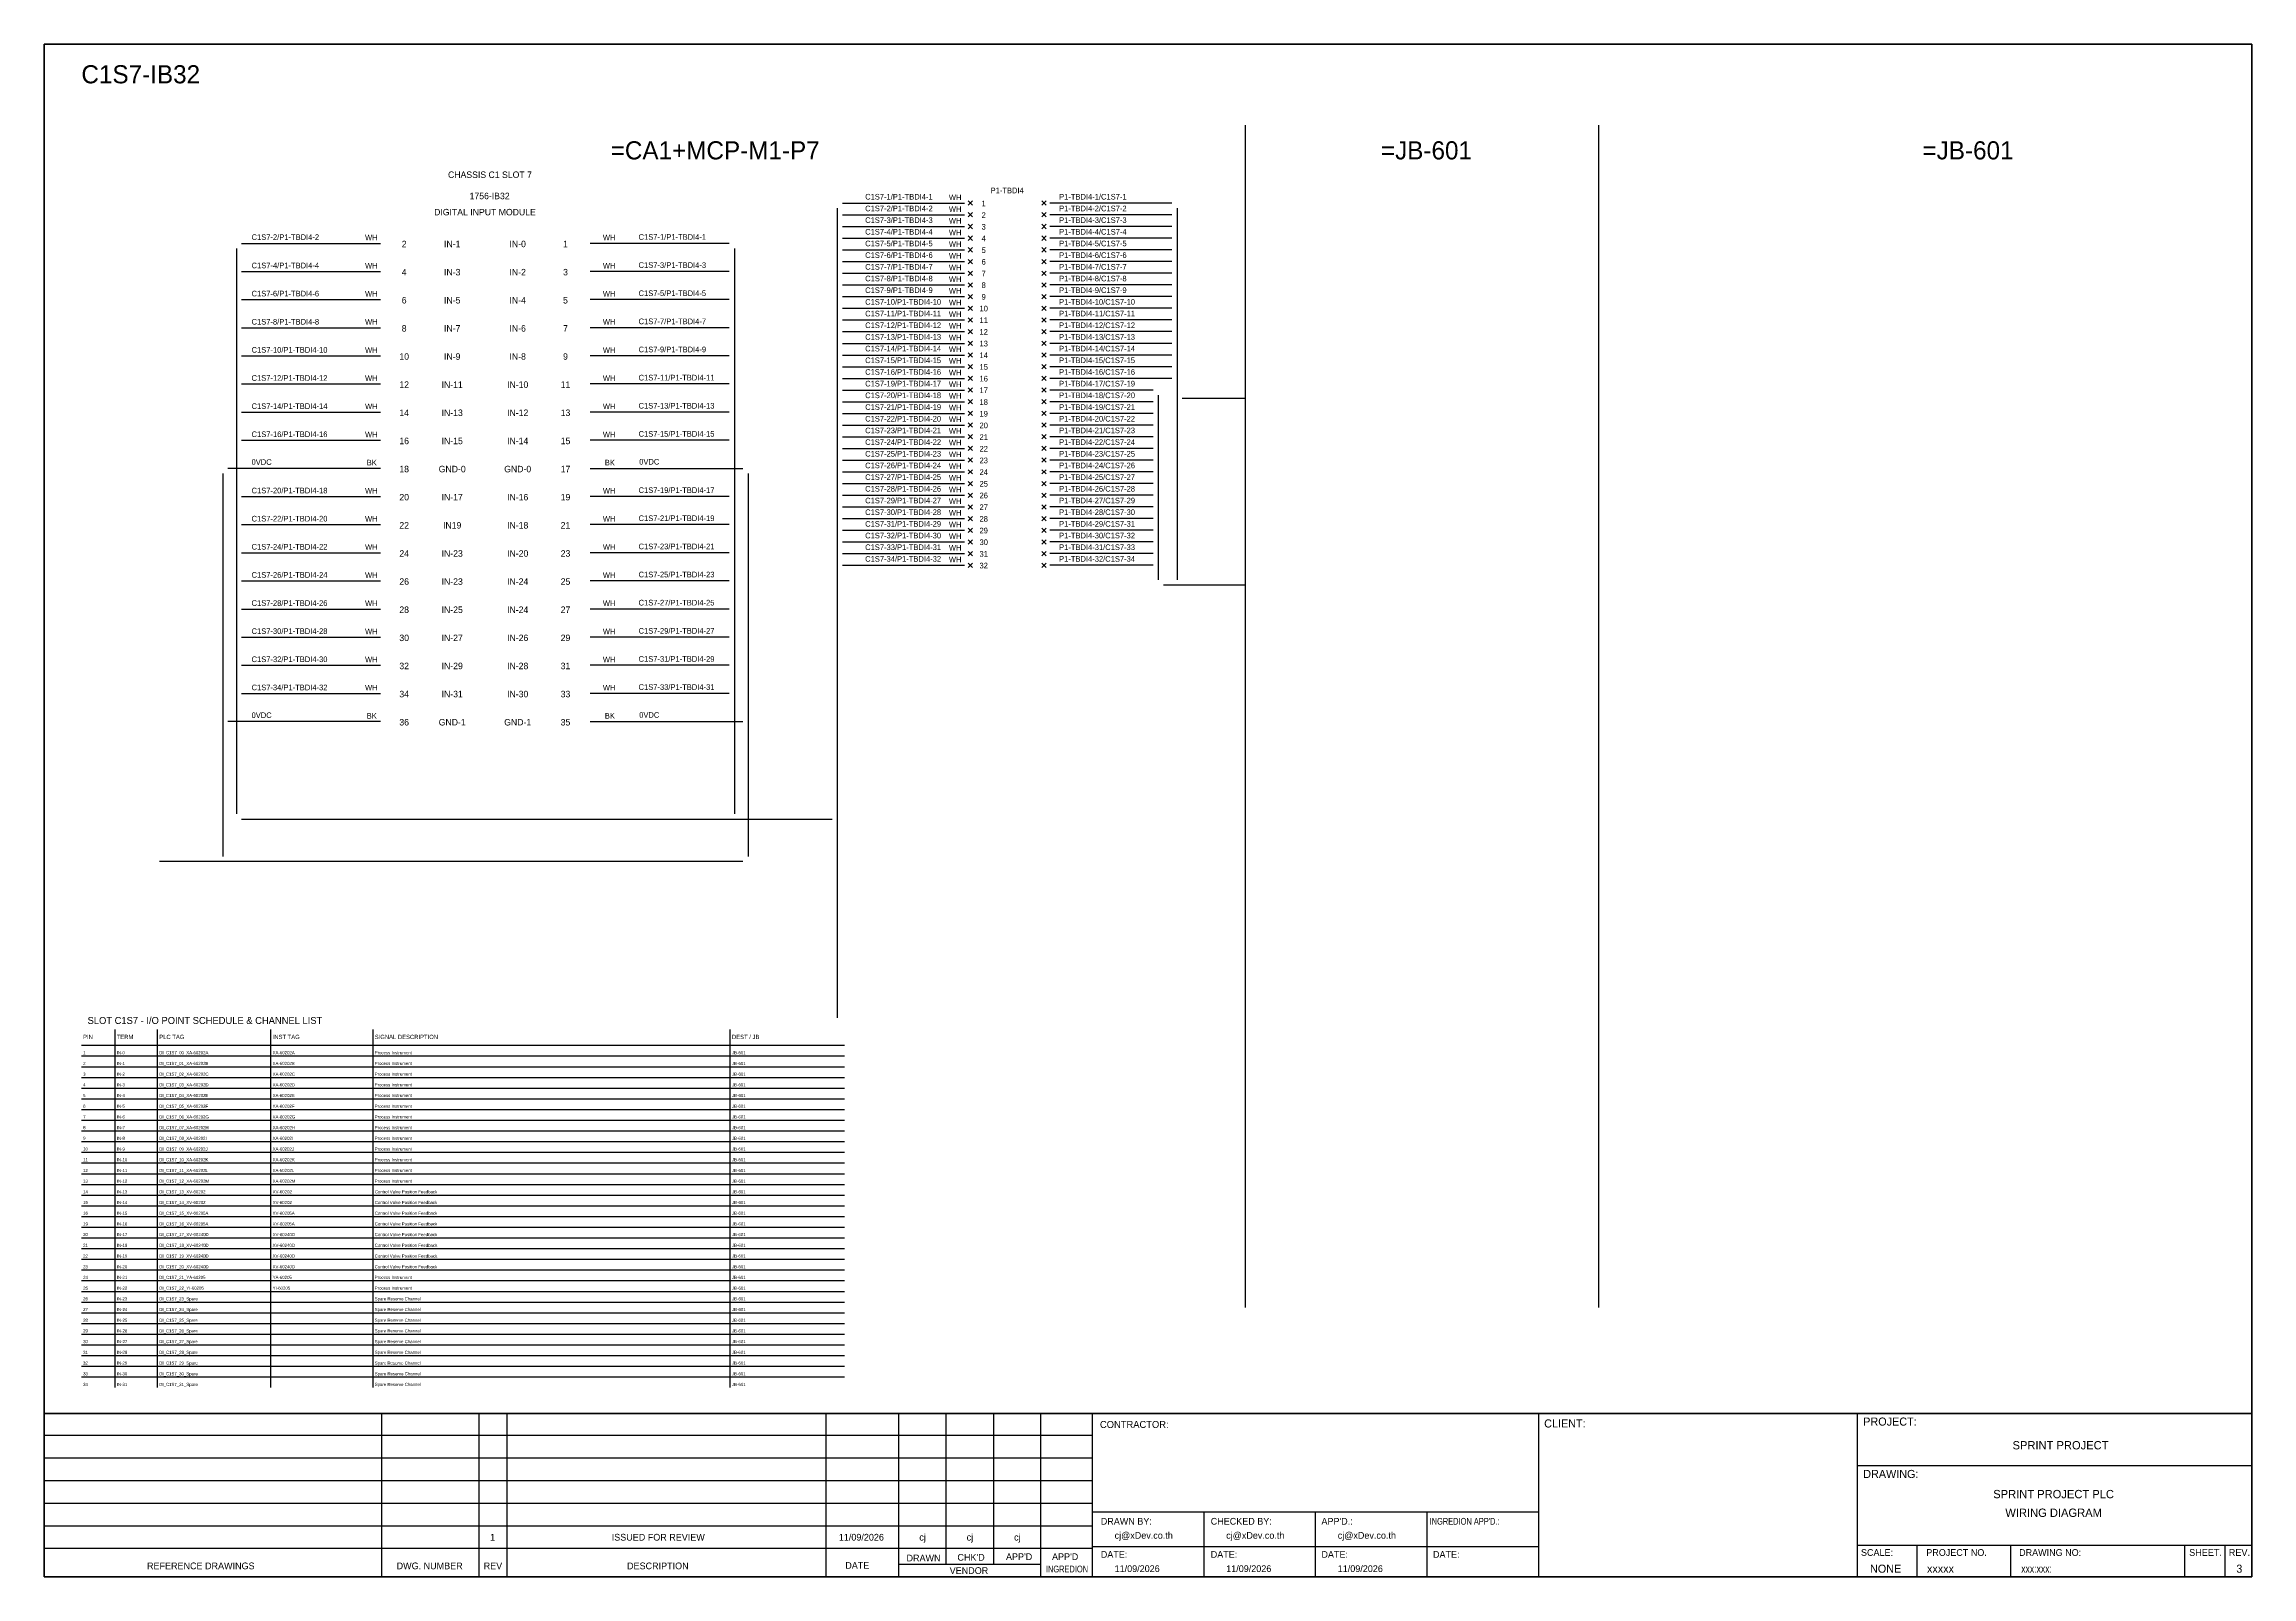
# Model space of a CAD drawing. Header units: metres. Extents: x 0 to 20667, y -39055 to 2704.
# Drawn here: x 0 to 3893, y -6008 to -3304 of the extents above; entities that cross this region are included whole.
import ezdxf
from ezdxf.enums import TextEntityAlignment as Align

# ---------------------------------------------------------------- set-up
doc = ezdxf.new("R2010")
doc.units = ezdxf.units.M

msp = doc.modelspace()

# ---------------------------------------------------------------- linework, layer by layer
at = {"color": 1, "ltscale": 25.4}
for p, q in [((1637.2, -3580.9), (1629.6, -3588.6)), ((1629.6, -3580.9), (1637.2, -3588.6)), ((1759.3, -3580.9), (1767, -3588.6)), ((1767, -3580.9), (1759.3, -3588.6)), ((1637.2, -3601.5), (1629.6, -3609.2)), ((1629.6, -3601.5), (1637.2, -3609.2)), ((1759.3, -3601.5), (1767, -3609.2)), ((1767, -3601.5), (1759.3, -3609.2)), ((1637.2, -3622.1), (1629.6, -3629.8)), ((1629.6, -3622.1), (1637.2, -3629.8)), ((1637.2, -3642.7), (1629.6, -3650.4)), ((1629.6, -3642.7), (1637.2, -3650.4)), ((1759.3, -3622.1), (1767, -3629.8)), ((1767, -3622.1), (1759.3, -3629.8)), ((1759.3, -3642.7), (1767, -3650.4)), ((1767, -3642.7), (1759.3, -3650.4)), ((1637.2, -3663.3), (1629.6, -3671)), ((1629.6, -3663.3), (1637.2, -3671)), ((1637.2, -3684), (1629.6, -3691.6)), ((1629.6, -3684), (1637.2, -3691.6)), ((1759.3, -3663.3), (1767, -3671)), ((1767, -3663.3), (1759.3, -3671)), ((1759.3, -3684), (1767, -3691.6)), ((1767, -3684), (1759.3, -3691.6)), ((1637.2, -3704.6), (1629.6, -3712.2)), ((1629.6, -3704.6), (1637.2, -3712.2)), ((1637.2, -3725.2), (1629.6, -3732.9)), ((1629.6, -3725.2), (1637.2, -3732.9)), ((1759.3, -3704.6), (1767, -3712.2)), ((1767, -3704.6), (1759.3, -3712.2)), ((1759.3, -3725.2), (1767, -3732.9)), ((1767, -3725.2), (1759.3, -3732.9)), ((1637.2, -3745.8), (1629.6, -3753.5)), ((1629.6, -3745.8), (1637.2, -3753.5)), ((1637.2, -3766.4), (1629.6, -3774.1)), ((1629.6, -3766.4), (1637.2, -3774.1)), ((1759.3, -3745.8), (1767, -3753.5)), ((1767, -3745.8), (1759.3, -3753.5)), ((1759.3, -3766.4), (1767, -3774.1)), ((1767, -3766.4), (1759.3, -3774.1)), ((1637.2, -3787), (1629.6, -3794.7)), ((1629.6, -3787), (1637.2, -3794.7)), ((1637.2, -3807.6), (1629.6, -3815.3)), ((1629.6, -3807.6), (1637.2, -3815.3)), ((1759.3, -3787), (1767, -3794.7)), ((1767, -3787), (1759.3, -3794.7)), ((1759.3, -3807.6), (1767, -3815.3)), ((1767, -3807.6), (1759.3, -3815.3)), ((1637.2, -3828.2), (1629.6, -3835.9)), ((1629.6, -3828.2), (1637.2, -3835.9)), ((1637.2, -3848.9), (1629.6, -3856.5)), ((1629.6, -3848.9), (1637.2, -3856.5)), ((1759.3, -3828.2), (1767, -3835.9)), ((1767, -3828.2), (1759.3, -3835.9)), ((1759.3, -3848.9), (1767, -3856.5)), ((1767, -3848.9), (1759.3, -3856.5)), ((1637.2, -3869.5), (1629.6, -3877.1)), ((1629.6, -3869.5), (1637.2, -3877.1)), ((1637.2, -3890.1), (1629.6, -3897.7)), ((1629.6, -3890.1), (1637.2, -3897.7)), ((1759.3, -3869.5), (1767, -3877.1)), ((1767, -3869.5), (1759.3, -3877.1)), ((1759.3, -3890.1), (1767, -3897.7)), ((1767, -3890.1), (1759.3, -3897.7)), ((1637.2, -3910.7), (1629.6, -3918.4)), ((1629.6, -3910.7), (1637.2, -3918.4)), ((1637.2, -3931.3), (1629.6, -3939)), ((1629.6, -3931.3), (1637.2, -3939)), ((1759.3, -3910.7), (1767, -3918.4)), ((1767, -3910.7), (1759.3, -3918.4)), ((1759.3, -3931.3), (1767, -3939)), ((1767, -3931.3), (1759.3, -3939)), ((1637.2, -3951.9), (1629.6, -3959.6)), ((1629.6, -3951.9), (1637.2, -3959.6)), ((1759.3, -3951.9), (1767, -3959.6)), ((1767, -3951.9), (1759.3, -3959.6)), ((1637.2, -3972.5), (1629.6, -3980.2)), ((1629.6, -3972.5), (1637.2, -3980.2)), ((1637.2, -3993.1), (1629.6, -4000.8)), ((1629.6, -3993.1), (1637.2, -4000.8)), ((1759.3, -3972.5), (1767, -3980.2)), ((1767, -3972.5), (1759.3, -3980.2)), ((1759.3, -3993.1), (1767, -4000.8)), ((1767, -3993.1), (1759.3, -4000.8)), ((1637.2, -4013.8), (1629.6, -4021.4)), ((1629.6, -4013.8), (1637.2, -4021.4)), ((1637.2, -4034.4), (1629.6, -4042)), ((1629.6, -4034.4), (1637.2, -4042)), ((1759.3, -4013.8), (1767, -4021.4)), ((1767, -4013.8), (1759.3, -4021.4)), ((1759.3, -4034.4), (1767, -4042)), ((1767, -4034.4), (1759.3, -4042)), ((1637.2, -4055), (1629.6, -4062.6)), ((1629.6, -4055), (1637.2, -4062.6)), ((1637.2, -4075.6), (1629.6, -4083.3)), ((1629.6, -4075.6), (1637.2, -4083.3)), ((1759.3, -4055), (1767, -4062.6)), ((1767, -4055), (1759.3, -4062.6)), ((1759.3, -4075.6), (1767, -4083.3)), ((1767, -4075.6), (1759.3, -4083.3)), ((1637.2, -4096.2), (1629.6, -4103.9)), ((1629.6, -4096.2), (1637.2, -4103.9)), ((1637.2, -4116.8), (1629.6, -4124.5)), ((1629.6, -4116.8), (1637.2, -4124.5)), ((1759.3, -4096.2), (1767, -4103.9)), ((1767, -4096.2), (1759.3, -4103.9)), ((1759.3, -4116.8), (1767, -4124.5)), ((1767, -4116.8), (1759.3, -4124.5)), ((1637.2, -4137.4), (1629.6, -4145.1)), ((1629.6, -4137.4), (1637.2, -4145.1)), ((1637.2, -4158), (1629.6, -4165.7)), ((1629.6, -4158), (1637.2, -4165.7)), ((1759.3, -4137.4), (1767, -4145.1)), ((1767, -4137.4), (1759.3, -4145.1)), ((1759.3, -4158), (1767, -4165.7)), ((1767, -4158), (1759.3, -4165.7)), ((1637.2, -4178.6), (1629.6, -4186.3)), ((1629.6, -4178.6), (1637.2, -4186.3)), ((1637.2, -4199.3), (1629.6, -4206.9)), ((1629.6, -4199.3), (1637.2, -4206.9)), ((1759.3, -4178.6), (1767, -4186.3)), ((1767, -4178.6), (1759.3, -4186.3)), ((1759.3, -4199.3), (1767, -4206.9)), ((1767, -4199.3), (1759.3, -4206.9)), ((1637.2, -4219.9), (1629.6, -4227.5)), ((1629.6, -4219.9), (1637.2, -4227.5)), ((1759.3, -4219.9), (1767, -4227.5)), ((1767, -4219.9), (1759.3, -4227.5))]:
    msp.add_line(p, q, dxfattribs=at)
at = {"color": 7}
for p, q in [((125, -5674.6), (125, -5042.5)), ((200, -5674.6), (200, -5042.5)), ((400, -5674.6), (400, -5042.5)), ((580, -5674.6), (580, -5042.5)), ((1210, -5674.6), (1210, -5042.5)), ((65.7, -5070.5), (1411.5, -5070.5))]:
    msp.add_line(p, q, dxfattribs=at)
at = {"color": 8}
for p, q in [((65.7, -5089.4), (1411.5, -5089.4)), ((65.7, -5108.3), (1411.5, -5108.3)), ((65.7, -5127.2), (1411.5, -5127.2)), ((65.7, -5146), (1411.5, -5146)), ((65.7, -5164.9), (1411.5, -5164.9)), ((65.7, -5183.8), (1411.5, -5183.8)), ((65.7, -5202.7), (1411.5, -5202.7)), ((65.7, -5221.6), (1411.5, -5221.6)), ((65.7, -5240.4), (1411.5, -5240.4)), ((65.7, -5259.3), (1411.5, -5259.3)), ((65.7, -5278.2), (1411.5, -5278.2)), ((65.7, -5297.1), (1411.5, -5297.1)), ((65.7, -5315.9), (1411.5, -5315.9)), ((65.7, -5334.8), (1411.5, -5334.8)), ((65.7, -5353.7), (1411.5, -5353.7)), ((65.7, -5372.6), (1411.5, -5372.6)), ((65.7, -5391.5), (1411.5, -5391.5)), ((65.7, -5410.3), (1411.5, -5410.3)), ((65.7, -5429.2), (1411.5, -5429.2)), ((65.7, -5448.1), (1411.5, -5448.1)), ((65.7, -5467), (1411.5, -5467)), ((65.7, -5485.8), (1411.5, -5485.8)), ((65.7, -5504.7), (1411.5, -5504.7)), ((65.7, -5523.6), (1411.5, -5523.6)), ((65.7, -5542.5), (1411.5, -5542.5)), ((65.7, -5561.4), (1411.5, -5561.4)), ((65.7, -5580.2), (1411.5, -5580.2)), ((65.7, -5599.1), (1411.5, -5599.1)), ((65.7, -5618), (1411.5, -5618)), ((65.7, -5636.9), (1411.5, -5636.9)), ((65.7, -5655.8), (1411.5, -5655.8))]:
    msp.add_line(p, q, dxfattribs=at)
at = {"color": 4}
for p, q in [((3302.3, -5952.3), (3302.3, -6008.4)), ((3467.6, -5952.3), (3467.6, -6008.4))]:
    msp.add_line(p, q, dxfattribs=at)
at = {"color": 4, "ltscale": 0.5}
for p, q in [((3774.7, -5952.3), (3774.7, -6008.4)), ((3774.7, -5952.3), (3774.7, -6008.4)), ((3845.9, -5952.3), (3845.9, -6008.4)), ((3845.9, -5952.3), (3845.9, -6008.4))]:
    msp.add_line(p, q, dxfattribs=at)
at = {"layer": 'GT_1', "color": 4}
for p, q in [((595.4, -6008.4), (595.4, -5720.3)), ((767.3, -6008.4), (767.3, -5720.3)), ((816.4, -6008.4), (816.4, -5720.3)), ((1379.1, -6008.4), (1379.1, -5720.3)), ((1507.4, -6008.4), (1507.4, -5720.3)), ((1591, -5986.6), (1591, -5720.3)), ((1674.5, -5986.6), (1674.5, -5720.2)), ((1757.8, -6008.4), (1757.8, -5720.3)), ((1848.8, -6008.4), (1848.8, -5720.3)), ((2635.8, -6008.4), (2635.8, -5720.3)), ((3198.1, -6008.4), (3198.1, -5720.3)), ((3198.1, -6008.4), (3198.1, -5720.3)), ((3198.1, -6008.4), (3198.1, -5720.3)), ((1848.8, -5759.1), (0, -5759.1)), ((1848.8, -5798.9), (0, -5798.9)), ((1848.8, -5838.8), (0, -5838.8)), ((1848.8, -5878.8), (0, -5878.8)), ((2635.8, -5894.1), (1848.8, -5894.1)), ((2045.6, -6008.4), (2045.6, -5894.1)), ((2242.3, -6008.4), (2242.3, -5894.1)), ((2439.1, -6008.4), (2439.1, -5894.1)), ((1848.8, -5918.7), (0, -5918.7)), ((2635.8, -5955.6), (1848.8, -5955.6)), ((3198.1, -5952.3), (3893.3, -5952.3)), ((1848.7, -5958.6), (0, -5958.6)), ((1757.8, -5986.6), (1507.4, -5986.6))]:
    msp.add_line(p, q, dxfattribs=at)
at = {"layer": 'HELPPOINT', "color": 4, "lineweight": 35}
for p, q in [((0, -6008.4), (0, -3304.2)), ((0, -3304.2), (3893.3, -3304.2)), ((0, -6008.4), (0, -3304.2)), ((0, -3304.2), (3893.3, -3304.2)), ((3893.3, -3304.2), (3893.3, -6008.4)), ((3893.3, -3304.2), (3893.3, -6008.4)), ((3893.3, -6008.4), (0, -6008.4)), ((3893.3, -6008.4), (0, -6008.4))]:
    msp.add_line(p, q, dxfattribs=at)
at = {"layer": 'HELPPOINT', "color": 4}
for p, q in [((3198.1, -5811.8), (3893.3, -5811.8)), ((3198.1, -5811.8), (3893.3, -5811.8)), ((3198.1, -5952.3), (3893.3, -5952.3))]:
    msp.add_line(p, q, dxfattribs=at)
at = {"layer": 'IE-WIRE', "color": 4, "ltscale": 25.4}
for p, q in [((1398.6, -3593.9), (1398.6, -5022.3)), ((1407.7, -3584.7), (1623.1, -3584.7)), ((1407.7, -3605.3), (1623.1, -3605.3)), ((1988.8, -3584.7), (1773.4, -3584.7)), ((1988.8, -3605.3), (1773.4, -3605.3)), ((1997.9, -3593.9), (1997.9, -4249.4)), ((348.1, -3655.7), (593.4, -3655.7)), ((1208.1, -3655.7), (962.9, -3655.7)), ((1407.7, -3626), (1623.1, -3626)), ((1407.7, -3646.6), (1623.1, -3646.6)), ((1988.8, -3626), (1773.4, -3626)), ((1988.8, -3646.6), (1773.4, -3646.6)), ((339, -3664.9), (339, -4662.3)), ((1217.3, -3664.9), (1217.3, -4662.3)), ((1407.7, -3667.2), (1623.1, -3667.2)), ((1407.7, -3687.8), (1623.1, -3687.8)), ((1988.8, -3667.2), (1773.4, -3667.2)), ((1988.8, -3687.8), (1773.4, -3687.8)), ((348.1, -3705.3), (593.4, -3705.3)), ((1208.1, -3705.3), (962.9, -3705.3)), ((1407.7, -3708.4), (1623.1, -3708.4)), ((1407.7, -3729), (1623.1, -3729)), ((1988.8, -3708.4), (1773.4, -3708.4)), ((1988.8, -3729), (1773.4, -3729)), ((348.1, -3754.9), (593.4, -3754.9)), ((1208.1, -3754.9), (962.9, -3754.9)), ((1407.7, -3749.6), (1623.1, -3749.6)), ((1407.7, -3770.2), (1623.1, -3770.2)), ((1988.8, -3749.6), (1773.4, -3749.6)), ((1988.8, -3770.2), (1773.4, -3770.2)), ((348.1, -3804.6), (593.4, -3804.6)), ((1208.1, -3804.6), (962.9, -3804.6)), ((1407.7, -3790.9), (1623.1, -3790.9)), ((1407.7, -3811.5), (1623.1, -3811.5)), ((1988.8, -3790.9), (1773.4, -3790.9)), ((1988.8, -3811.5), (1773.4, -3811.5)), ((348.1, -3854.2), (593.4, -3854.2)), ((1208.1, -3854.2), (962.9, -3854.2)), ((1407.7, -3832.1), (1623.1, -3832.1)), ((1407.7, -3852.7), (1623.1, -3852.7)), ((1988.8, -3832.1), (1773.4, -3832.1)), ((1988.8, -3852.7), (1773.4, -3852.7)), ((1407.7, -3873.3), (1623.1, -3873.3)), ((1988.8, -3873.3), (1773.4, -3873.3)), ((348.1, -3903.8), (593.4, -3903.8)), ((1208.1, -3903.8), (962.9, -3903.8)), ((1407.7, -3893.9), (1623.1, -3893.9)), ((1407.7, -3914.5), (1623.1, -3914.5)), ((1988.8, -3893.9), (1773.4, -3893.9)), ((1955.7, -3914.5), (1773.4, -3914.5)), ((1964.8, -3923.7), (1964.8, -4249.4)), ((348.1, -3953.5), (593.4, -3953.5)), ((1208.1, -3953.5), (962.9, -3953.5)), ((1407.7, -3935.1), (1623.1, -3935.1)), ((1407.7, -3955.7), (1623.1, -3955.7)), ((1955.7, -3935.1), (1773.4, -3935.1)), ((1955.7, -3955.7), (1773.4, -3955.7)), ((348.1, -4003.1), (593.4, -4003.1)), ((1208.1, -4003.1), (962.9, -4003.1)), ((1407.7, -3976.4), (1623.1, -3976.4)), ((1407.7, -3997), (1623.1, -3997)), ((1955.7, -3976.4), (1773.4, -3976.4)), ((1955.7, -3997), (1773.4, -3997)), ((1407.7, -4017.6), (1623.1, -4017.6)), ((1407.7, -4038.2), (1623.1, -4038.2)), ((1955.7, -4017.6), (1773.4, -4017.6)), ((1955.7, -4038.2), (1773.4, -4038.2)), ((1407.7, -4058.8), (1623.1, -4058.8)), ((1407.7, -4079.4), (1623.1, -4079.4)), ((1955.7, -4058.8), (1773.4, -4058.8)), ((1955.7, -4079.4), (1773.4, -4079.4)), ((348.1, -4102.4), (593.4, -4102.4)), ((1208.1, -4102.4), (962.9, -4102.4)), ((1407.7, -4100), (1623.1, -4100)), ((1407.7, -4120.6), (1623.1, -4120.6)), ((1955.7, -4100), (1773.4, -4100)), ((1955.7, -4120.6), (1773.4, -4120.6)), ((348.1, -4152), (593.4, -4152)), ((1208.1, -4152), (962.9, -4152)), ((1407.7, -4141.3), (1623.1, -4141.3)), ((1407.7, -4161.9), (1623.1, -4161.9)), ((1955.7, -4141.3), (1773.4, -4141.3)), ((1955.7, -4161.9), (1773.4, -4161.9)), ((348.1, -4201.6), (593.4, -4201.6)), ((1208.1, -4201.6), (962.9, -4201.6)), ((1407.7, -4182.5), (1623.1, -4182.5)), ((1407.7, -4203.1), (1623.1, -4203.1)), ((1955.7, -4182.5), (1773.4, -4182.5)), ((1955.7, -4203.1), (1773.4, -4203.1)), ((1407.7, -4223.7), (1623.1, -4223.7)), ((1955.7, -4223.7), (1773.4, -4223.7)), ((348.1, -4251.3), (593.4, -4251.3)), ((1208.1, -4251.3), (962.9, -4251.3)), ((348.1, -4300.9), (593.4, -4300.9)), ((1208.1, -4300.9), (962.9, -4300.9)), ((348.1, -4350.5), (593.4, -4350.5)), ((1208.1, -4350.5), (962.9, -4350.5)), ((348.1, -4400.2), (593.4, -4400.2)), ((1208.1, -4400.2), (962.9, -4400.2)), ((348.1, -4449.8), (593.4, -4449.8)), ((1208.1, -4449.8), (962.9, -4449.8))]:
    msp.add_line(p, q, dxfattribs=at)
at = {"layer": 'IE-WIRE', "color": 4}
for p, q in [((2006.9, -3928.6), (2118.2, -3928.6)), ((1973.8, -4258.4), (2118.2, -4258.4)), ((348.1, -4671.4), (1389.4, -4671.4))]:
    msp.add_line(p, q, dxfattribs=at)
at = {"layer": 'IE-WIRE', "color": 7, "ltscale": 25.4}
for p, q in [((314.9, -4061.9), (314.9, -4737.5)), ((593.4, -4052.7), (324, -4052.7)), ((962.9, -4052.7), (1232.3, -4052.7)), ((1241.4, -4061.9), (1241.4, -4737.5)), ((593.4, -4499.4), (324, -4499.4)), ((962.9, -4499.4), (1232.3, -4499.4)), ((1232.4, -4746.5), (203.4, -4746.5))]:
    msp.add_line(p, q, dxfattribs=at)
at = {"layer": 'MEMBER', "color": 4, "lineweight": 35}
msp.add_line((0, -5720.3), (3893.3, -5720.3), dxfattribs=at)
msp.add_line((0, -5720.3), (3893.3, -5720.3), dxfattribs=at)
at = {"layer": 'MEMBER', "color": 4}
for p, q in [((3198.1, -5811.8), (3893.3, -5811.8)), ((3198.1, -5811.8), (3893.3, -5811.8)), ((3198.1, -5952.3), (3893.3, -5952.3)), ((3198.1, -5952.3), (3893.3, -5952.3))]:
    msp.add_line(p, q, dxfattribs=at)
at = {"layer": 'x01001-FrameArea'}
for p, q in [((2118.2, -3446.9), (2118.2, -5533.4)), ((2741.3, -3446.9), (2741.3, -5533.4))]:
    msp.add_line(p, q, dxfattribs=at)

# ---------------------------------------------------------------- texts
at = {"color": 2}
msp.add_text('C1S7-IB32', height=32, dxfattribs=at).set_placement((65.7, -3373.4))
for s, height, p in [('=CA1+MCP-M1-P7', 32, (1183.4, -3491.6)), ('=JB-601', 32, (2437.7, -3491.6)), ('=JB-601', 32, (3392.8, -3491.6)), ('CHASSIS C1 SLOT 7', 11.441, (786.2, -3534.6)), ('1756-IB32', 11.44, (785.6, -3572.1)), ('DIGITAL INPUT MODULE', 11.441, (777.4, -3600.6)), ('2', 11.4, (634.9, -3656.8)), ('IN-1', 11.44, (719.6, -3656.8)), ('IN-0', 11.44, (835.1, -3656.8)), ('1', 11.4, (919.4, -3656.8)), ('4', 11.4, (634.9, -3706.5)), ('IN-3', 11.44, (719.6, -3706.5)), ('IN-2', 11.44, (835.1, -3706.5)), ('3', 11.4, (919.4, -3706.5)), ('6', 11.4, (634.9, -3756.1)), ('IN-5', 11.44, (719.6, -3756.1)), ('IN-4', 11.44, (835.1, -3756.1)), ('5', 11.4, (919.4, -3756.1)), ('8', 11.4, (634.9, -3805.7)), ('IN-7', 11.44, (719.6, -3805.7)), ('IN-6', 11.44, (835.1, -3805.7)), ('7', 11.4, (919.4, -3805.7)), ('10', 11.44, (634.9, -3855.4)), ('IN-9', 11.44, (719.6, -3855.4)), ('IN-8', 11.44, (835.1, -3855.4)), ('9', 11.4, (919.4, -3855.4)), ('12', 11.44, (634.9, -3905)), ('IN-11', 11.44, (719.6, -3905)), ('IN-10', 11.44, (835.1, -3905)), ('11', 11.44, (919.4, -3905)), ('14', 11.44, (634.9, -3954.6)), ('IN-13', 11.44, (719.6, -3954.6)), ('IN-12', 11.44, (835.1, -3954.6)), ('13', 11.44, (919.4, -3954.6)), ('16', 11.44, (634.9, -4004.3)), ('IN-15', 11.44, (719.6, -4004.3)), ('IN-14', 11.44, (835.1, -4004.3)), ('15', 11.44, (919.4, -4004.3)), ('18', 11.44, (634.9, -4053.9)), ('GND-0', 11.44, (719.6, -4053.9)), ('GND-0', 11.44, (835.1, -4053.9)), ('17', 11.44, (919.4, -4053.9)), ('20', 11.44, (634.9, -4103.5)), ('IN-17', 11.44, (719.6, -4103.5)), ('IN-16', 11.44, (835.1, -4103.5)), ('19', 11.44, (919.4, -4103.5)), ('22', 11.44, (634.9, -4153.2)), ('IN19', 11.44, (719.6, -4153.2)), ('IN-18', 11.44, (835.1, -4153.2)), ('21', 11.44, (919.4, -4153.2)), ('24', 11.44, (634.9, -4202.8)), ('IN-23', 11.44, (719.6, -4202.8)), ('IN-20', 11.44, (835.1, -4202.8)), ('23', 11.44, (919.4, -4202.8)), ('26', 11.44, (634.9, -4252.4)), ('IN-23', 11.44, (719.6, -4252.4)), ('IN-24', 11.44, (835.1, -4252.4)), ('25', 11.44, (919.4, -4252.4)), ('28', 11.44, (634.9, -4302.1)), ('IN-25', 11.44, (719.6, -4302.1)), ('IN-24', 11.44, (835.1, -4302.1)), ('27', 11.44, (919.4, -4302.1)), ('30', 11.44, (634.9, -4351.7)), ('IN-27', 11.44, (719.6, -4351.7)), ('IN-26', 11.44, (835.1, -4351.7)), ('29', 11.44, (919.4, -4351.7)), ('32', 11.44, (634.9, -4401.3)), ('IN-29', 11.44, (719.6, -4401.3)), ('IN-28', 11.44, (835.1, -4401.3)), ('31', 11.44, (919.4, -4401.3)), ('34', 11.44, (634.9, -4450.9)), ('IN-31', 11.44, (719.6, -4450.9)), ('IN-30', 11.44, (835.1, -4450.9)), ('33', 11.44, (919.4, -4450.9)), ('36', 11.44, (634.9, -4500.6)), ('GND-1', 11.44, (719.6, -4500.6)), ('GND-1', 11.44, (835.1, -4500.6)), ('35', 11.44, (919.4, -4500.6))]:
    msp.add_text(s, height=height, dxfattribs=at).set_placement(p, align=Align.MIDDLE_CENTER)
at = {"color": 4}
for s, height, p in [('C1S7-1/P1-TBDI4-1', 9.949, (1447.9, -3578.4)), ('WH', 9.95, (1595.5, -3579.5)), ('P1-TBDI4-1/C1S7-1', 9.949, (1789.9, -3578.4)), ('C1S7-2/P1-TBDI4-2', 9.949, (1447.9, -3599.1)), ('C1S7-3/P1-TBDI4-3', 9.949, (1447.9, -3619.7)), ('WH', 9.95, (1595.5, -3600.1)), ('WH', 9.95, (1595.5, -3620.7)), ('P1-TBDI4-2/C1S7-2', 9.949, (1789.9, -3599.1)), ('P1-TBDI4-3/C1S7-3', 9.949, (1789.9, -3619.7)), ('C1S7-2/P1-TBDI4-2', 9.949, (365.8, -3649.7)), ('WH', 9.95, (565.9, -3650.4)), ('WH', 9.95, (985.3, -3650.4)), ('C1S7-1/P1-TBDI4-1', 9.949, (1048.3, -3649.4)), ('C1S7-4/P1-TBDI4-4', 9.949, (1447.9, -3640.3)), ('C1S7-5/P1-TBDI4-5', 9.949, (1447.9, -3660.9)), ('WH', 9.95, (1595.5, -3641.3)), ('WH', 9.95, (1595.5, -3661.9)), ('P1-TBDI4-4/C1S7-4', 9.949, (1789.9, -3640.3)), ('P1-TBDI4-5/C1S7-5', 9.949, (1789.9, -3660.9)), ('C1S7-4/P1-TBDI4-4', 9.949, (365.8, -3699.7)), ('WH', 9.95, (565.9, -3700.1)), ('WH', 9.95, (985.3, -3700.1)), ('C1S7-3/P1-TBDI4-3', 9.949, (1048.3, -3699)), ('C1S7-6/P1-TBDI4-6', 9.949, (1447.9, -3681.5)), ('C1S7-7/P1-TBDI4-7', 9.949, (1447.9, -3702.1)), ('WH', 9.95, (1595.5, -3682.5)), ('WH', 9.95, (1595.5, -3703.2)), ('P1-TBDI4-6/C1S7-6', 9.949, (1789.9, -3681.5)), ('P1-TBDI4-7/C1S7-7', 9.949, (1789.9, -3702.1)), ('C1S7-8/P1-TBDI4-8', 9.949, (1447.9, -3722.7)), ('C1S7-9/P1-TBDI4-9', 9.949, (1447.9, -3743.3)), ('WH', 9.95, (1595.5, -3723.8)), ('WH', 9.95, (1595.5, -3744.4)), ('P1-TBDI4-8/C1S7-8', 9.949, (1789.9, -3722.7)), ('P1-TBDI4-9/C1S7-9', 9.949, (1789.9, -3743.3)), ('C1S7-6/P1-TBDI4-6', 9.949, (365.8, -3749.3)), ('WH', 9.95, (565.9, -3749.7)), ('WH', 9.95, (985.3, -3749.7)), ('C1S7-5/P1-TBDI4-5', 9.949, (1048.3, -3748.7)), ('C1S7-10/P1-TBDI4-10', 9.949, (1447.9, -3764)), ('C1S7-11/P1-TBDI4-11', 9.949, (1447.9, -3784.6)), ('WH', 9.95, (1595.5, -3765)), ('WH', 9.95, (1595.5, -3785.6)), ('P1-TBDI4-10/C1S7-10', 9.949, (1789.9, -3764)), ('P1-TBDI4-11/C1S7-11', 9.949, (1789.9, -3784.6)), ('C1S7-8/P1-TBDI4-8', 9.949, (365.8, -3799)), ('WH', 9.95, (565.9, -3799.3)), ('WH', 9.95, (985.3, -3799.3)), ('C1S7-7/P1-TBDI4-7', 9.949, (1048.3, -3798.3)), ('C1S7-12/P1-TBDI4-12', 9.949, (1447.9, -3805.2)), ('C1S7-13/P1-TBDI4-13', 9.949, (1447.9, -3825.8)), ('WH', 9.95, (1595.5, -3806.2)), ('P1-TBDI4-12/C1S7-12', 9.949, (1789.9, -3805.2)), ('P1-TBDI4-13/C1S7-13', 9.949, (1789.9, -3825.8)), ('C1S7-10/P1-TBDI4-10', 9.949, (365.8, -3848.6)), ('WH', 9.95, (565.9, -3849)), ('WH', 9.95, (985.3, -3849)), ('C1S7-9/P1-TBDI4-9', 9.949, (1048.3, -3847.9)), ('C1S7-14/P1-TBDI4-14', 9.949, (1447.9, -3846.4)), ('WH', 9.95, (1595.5, -3826.8)), ('WH', 9.95, (1595.5, -3847.4)), ('P1-TBDI4-14/C1S7-14', 9.949, (1789.9, -3846.4)), ('C1S7-12/P1-TBDI4-12', 9.949, (365.8, -3898.2)), ('WH', 9.95, (565.9, -3898.6)), ('WH', 9.95, (985.3, -3898.6)), ('C1S7-11/P1-TBDI4-11', 9.949, (1048.3, -3897.6)), ('C1S7-15/P1-TBDI4-15', 9.949, (1447.9, -3867)), ('C1S7-16/P1-TBDI4-16', 9.949, (1447.9, -3887.6)), ('WH', 9.95, (1595.5, -3868)), ('WH', 9.95, (1595.5, -3888.7)), ('P1-TBDI4-15/C1S7-15', 9.949, (1789.9, -3867)), ('P1-TBDI4-16/C1S7-16', 9.949, (1789.9, -3887.6)), ('C1S7-19/P1-TBDI4-17', 9.949, (1447.9, -3908.2)), ('C1S7-20/P1-TBDI4-18', 9.949, (1447.9, -3928.8)), ('WH', 9.95, (1595.5, -3909.3)), ('WH', 9.95, (1595.5, -3929.9)), ('P1-TBDI4-17/C1S7-19', 9.949, (1789.9, -3908.2)), ('P1-TBDI4-18/C1S7-20', 9.949, (1789.9, -3928.8)), ('C1S7-14/P1-TBDI4-14', 9.949, (365.8, -3947.9)), ('WH', 9.95, (565.9, -3948.2)), ('WH', 9.95, (985.3, -3948.2)), ('C1S7-13/P1-TBDI4-13', 9.949, (1048.3, -3947.2)), ('C1S7-21/P1-TBDI4-19', 9.949, (1447.9, -3949.5)), ('C1S7-22/P1-TBDI4-20', 9.949, (1447.9, -3970.1)), ('WH', 9.95, (1595.5, -3950.5)), ('WH', 9.95, (1595.5, -3971.1)), ('P1-TBDI4-19/C1S7-21', 9.949, (1789.9, -3949.5)), ('P1-TBDI4-20/C1S7-22', 9.949, (1789.9, -3970.1)), ('C1S7-16/P1-TBDI4-16', 9.949, (365.8, -3997.5)), ('WH', 9.95, (565.9, -3997.9)), ('WH', 9.95, (985.3, -3997.9)), ('C1S7-15/P1-TBDI4-15', 9.949, (1048.3, -3996.8)), ('C1S7-23/P1-TBDI4-21', 9.949, (1447.9, -3990.7)), ('C1S7-24/P1-TBDI4-22', 9.949, (1447.9, -4011.3)), ('WH', 9.95, (1595.5, -3991.7)), ('WH', 9.95, (1595.5, -4012.3)), ('P1-TBDI4-21/C1S7-23', 9.949, (1789.9, -3990.7)), ('P1-TBDI4-22/C1S7-24', 9.949, (1789.9, -4011.3)), ('C1S7-25/P1-TBDI4-23', 9.949, (1447.9, -4031.9)), ('C1S7-26/P1-TBDI4-24', 9.949, (1447.9, -4052.5)), ('WH', 9.95, (1595.5, -4032.9)), ('WH', 9.95, (1595.5, -4053.6)), ('P1-TBDI4-23/C1S7-25', 9.949, (1789.9, -4031.9)), ('P1-TBDI4-24/C1S7-26', 9.949, (1789.9, -4052.5)), ('C1S7-20/P1-TBDI4-18', 9.949, (365.8, -4096.8)), ('WH', 9.95, (565.9, -4097.1)), ('WH', 9.95, (985.3, -4097.1)), ('C1S7-19/P1-TBDI4-17', 9.949, (1048.3, -4096.1)), ('C1S7-27/P1-TBDI4-25', 9.949, (1447.9, -4073.1)), ('C1S7-28/P1-TBDI4-26', 9.949, (1447.9, -4093.7)), ('WH', 9.95, (1595.5, -4074.2)), ('WH', 9.95, (1595.5, -4094.8)), ('P1-TBDI4-25/C1S7-27', 9.949, (1789.9, -4073.1)), ('P1-TBDI4-26/C1S7-28', 9.949, (1789.9, -4093.7)), ('C1S7-29/P1-TBDI4-27', 9.949, (1447.9, -4114.4)), ('C1S7-30/P1-TBDI4-28', 9.949, (1447.9, -4135)), ('WH', 9.95, (1595.5, -4115.4)), ('WH', 9.95, (1595.5, -4136)), ('P1-TBDI4-27/C1S7-29', 9.949, (1789.9, -4114.4)), ('P1-TBDI4-28/C1S7-30', 9.949, (1789.9, -4135)), ('C1S7-22/P1-TBDI4-20', 9.949, (365.8, -4146.4)), ('WH', 9.95, (565.9, -4146.8)), ('WH', 9.95, (985.3, -4146.8)), ('C1S7-21/P1-TBDI4-19', 9.949, (1048.3, -4145.7)), ('C1S7-31/P1-TBDI4-29', 9.949, (1447.9, -4155.6)), ('C1S7-32/P1-TBDI4-30', 9.949, (1447.9, -4176.2)), ('WH', 9.95, (1595.5, -4156.6)), ('P1-TBDI4-29/C1S7-31', 9.949, (1789.9, -4155.6)), ('P1-TBDI4-30/C1S7-32', 9.949, (1789.9, -4176.2)), ('C1S7-24/P1-TBDI4-22', 9.949, (365.8, -4196)), ('WH', 9.95, (565.9, -4196.4)), ('WH', 9.95, (985.3, -4196.4)), ('C1S7-23/P1-TBDI4-21', 9.949, (1048.3, -4195.4)), ('C1S7-33/P1-TBDI4-31', 9.949, (1447.9, -4196.8)), ('WH', 9.95, (1595.5, -4177.2)), ('WH', 9.95, (1595.5, -4197.8)), ('P1-TBDI4-31/C1S7-33', 9.949, (1789.9, -4196.8)), ('C1S7-26/P1-TBDI4-24', 9.949, (365.8, -4245.6)), ('WH', 9.95, (565.9, -4246)), ('WH', 9.95, (985.3, -4246)), ('C1S7-25/P1-TBDI4-23', 9.949, (1048.3, -4245)), ('C1S7-34/P1-TBDI4-32', 9.949, (1447.9, -4217.4)), ('WH', 9.95, (1595.5, -4218.4)), ('P1-TBDI4-32/C1S7-34', 9.949, (1789.9, -4217.4)), ('C1S7-28/P1-TBDI4-26', 9.949, (365.8, -4295.3)), ('WH', 9.95, (565.9, -4295.7)), ('WH', 9.95, (985.3, -4295.7)), ('C1S7-27/P1-TBDI4-25', 9.949, (1048.3, -4294.6)), ('C1S7-30/P1-TBDI4-28', 9.949, (365.8, -4344.9)), ('WH', 9.95, (565.9, -4345.3)), ('WH', 9.95, (985.3, -4345.3)), ('C1S7-29/P1-TBDI4-27', 9.949, (1048.3, -4344.3)), ('C1S7-32/P1-TBDI4-30', 9.949, (365.8, -4394.5)), ('WH', 9.95, (565.9, -4394.9)), ('WH', 9.95, (985.3, -4394.9)), ('C1S7-31/P1-TBDI4-29', 9.949, (1048.3, -4393.9)), ('C1S7-34/P1-TBDI4-32', 9.949, (365.8, -4444.2)), ('WH', 9.95, (565.9, -4444.6)), ('WH', 9.95, (985.3, -4444.6)), ('C1S7-33/P1-TBDI4-31', 9.949, (1048.3, -4443.5))]:
    msp.add_text(s, height=height, dxfattribs=at).set_placement(p)
msp.add_text('P1-TBDI4', height=9.95, dxfattribs=at).set_placement((1698.3, -3562.4), align=Align.MIDDLE_CENTER)
at = {"color": 7}
for s, height, p in [('0VDC', 9.95, (365.8, -4046.5)), ('BK', 9.95, (568.9, -4047.5)), ('BK', 9.95, (988.8, -4047.5)), ('0VDC', 9.95, (1049.4, -4046)), ('0VDC', 9.95, (365.8, -4493.2)), ('BK', 9.95, (568.9, -4494.2)), ('BK', 9.95, (988.8, -4494.2)), ('0VDC', 9.95, (1049.4, -4492.7)), ('2', 5.5, (68.7, -5105.3)), ('1', 5.5, (68.7, -5086.4)), ('IN-0', 5.5, (128, -5086.4)), ('IN-1', 5.5, (128, -5105.3)), ('DI_C1S7_00_XA-60202A', 5.5, (203, -5086.4)), ('DI_C1S7_01_XA-60202B', 5.5, (203, -5105.3)), ('XA-60202A', 5.5, (403, -5086.4)), ('XA-60202B', 5.5, (403, -5105.3)), ('Process Instrument', 5.5, (583, -5086.4)), ('Process Instrument', 5.5, (583, -5105.3)), ('JB-601', 5.5, (1213, -5086.4)), ('JB-601', 5.5, (1213, -5105.3)), ('4', 5.5, (68.7, -5143)), ('3', 5.5, (68.7, -5124.2)), ('IN-2', 5.5, (128, -5124.2)), ('IN-3', 5.5, (128, -5143)), ('DI_C1S7_02_XA-60202C', 5.5, (203, -5124.2)), ('DI_C1S7_03_XA-60202D', 5.5, (203, -5143)), ('XA-60202C', 5.5, (403, -5124.2)), ('XA-60202D', 5.5, (403, -5143)), ('Process Instrument', 5.5, (583, -5124.2)), ('Process Instrument', 5.5, (583, -5143)), ('JB-601', 5.5, (1213, -5124.2)), ('JB-601', 5.5, (1213, -5143)), ('5', 5.5, (68.7, -5161.9)), ('6', 5.5, (68.7, -5180.8)), ('IN-4', 5.5, (128, -5161.9)), ('IN-5', 5.5, (128, -5180.8)), ('DI_C1S7_04_XA-60202E', 5.5, (203, -5161.9)), ('DI_C1S7_05_XA-60202F', 5.5, (203, -5180.8)), ('XA-60202E', 5.5, (403, -5161.9)), ('XA-60202F', 5.5, (403, -5180.8)), ('Process Instrument', 5.5, (583, -5161.9)), ('Process Instrument', 5.5, (583, -5180.8)), ('JB-601', 5.5, (1213, -5161.9)), ('JB-601', 5.5, (1213, -5180.8)), ('8', 5.5, (68.7, -5218.6)), ('7', 5.5, (68.7, -5199.7)), ('IN-6', 5.5, (128, -5199.7)), ('IN-7', 5.5, (128, -5218.6)), ('DI_C1S7_06_XA-60202G', 5.5, (203, -5199.7)), ('DI_C1S7_07_XA-60202H', 5.5, (203, -5218.6)), ('XA-60202G', 5.5, (403, -5199.7)), ('XA-60202H', 5.5, (403, -5218.6)), ('Process Instrument', 5.5, (583, -5199.7)), ('Process Instrument', 5.5, (583, -5218.6)), ('JB-601', 5.5, (1213, -5199.7)), ('JB-601', 5.5, (1213, -5218.6)), ('9', 5.5, (68.7, -5237.4)), ('10', 5.5, (68.7, -5256.3)), ('IN-8', 5.5, (128, -5237.4)), ('IN-9', 5.5, (128, -5256.3)), ('DI_C1S7_08_XA-60202I', 5.5, (203, -5237.4)), ('DI_C1S7_09_XA-60202J', 5.5, (203, -5256.3)), ('XA-60202I', 5.5, (403, -5237.4)), ('XA-60202J', 5.5, (403, -5256.3)), ('Process Instrument', 5.5, (583, -5237.4)), ('Process Instrument', 5.5, (583, -5256.3)), ('JB-601', 5.5, (1213, -5237.4)), ('JB-601', 5.5, (1213, -5256.3)), ('11', 5.5, (68.7, -5275.2)), ('12', 5.5, (68.7, -5294.1)), ('IN-10', 5.5, (128, -5275.2)), ('IN-11', 5.5, (128, -5294.1)), ('DI_C1S7_10_XA-60202K', 5.5, (203, -5275.2)), ('DI_C1S7_11_XA-60202L', 5.5, (203, -5294.1)), ('XA-60202K', 5.5, (403, -5275.2)), ('XA-60202L', 5.5, (403, -5294.1)), ('Process Instrument', 5.5, (583, -5275.2)), ('Process Instrument', 5.5, (583, -5294.1)), ('JB-601', 5.5, (1213, -5275.2)), ('JB-601', 5.5, (1213, -5294.1)), ('13', 5.5, (68.7, -5312.9)), ('14', 5.5, (68.7, -5331.8)), ('IN-12', 5.5, (128, -5312.9)), ('IN-13', 5.5, (128, -5331.8)), ('DI_C1S7_12_XA-60202M', 5.5, (203, -5312.9)), ('DI_C1S7_13_XV-60202', 5.5, (203, -5331.8)), ('XA-60202M', 5.5, (403, -5312.9)), ('XV-60202', 5.5, (403, -5331.8)), ('Control Valve Position Feedback', 5.5, (583, -5331.8)), ('Process Instrument', 5.5, (583, -5312.9)), ('JB-601', 5.5, (1213, -5312.9)), ('JB-601', 5.5, (1213, -5331.8)), ('15', 5.5, (68.7, -5350.7)), ('16', 5.5, (68.7, -5369.6)), ('IN-14', 5.5, (128, -5350.7)), ('IN-15', 5.5, (128, -5369.6)), ('DI_C1S7_14_XV-60202', 5.5, (203, -5350.7)), ('DI_C1S7_15_XV-60205A', 5.5, (203, -5369.6)), ('XV-60202', 5.5, (403, -5350.7)), ('XV-60205A', 5.5, (403, -5369.6)), ('Control Valve Position Feedback', 5.5, (583, -5350.7)), ('Control Valve Position Feedback', 5.5, (583, -5369.6)), ('JB-601', 5.5, (1213, -5350.7)), ('JB-601', 5.5, (1213, -5369.6)), ('20', 5.5, (68.7, -5407.3)), ('19', 5.5, (68.7, -5388.5)), ('IN-16', 5.5, (128, -5388.5)), ('IN-17', 5.5, (128, -5407.3)), ('DI_C1S7_16_XV-60205A', 5.5, (203, -5388.5)), ('DI_C1S7_17_XV-60240D', 5.5, (203, -5407.3)), ('XV-60205A', 5.5, (403, -5388.5)), ('XV-60240D', 5.5, (403, -5407.3)), ('Control Valve Position Feedback', 5.5, (583, -5388.5)), ('Control Valve Position Feedback', 5.5, (583, -5407.3)), ('JB-601', 5.5, (1213, -5388.5)), ('JB-601', 5.5, (1213, -5407.3)), ('21', 5.5, (68.7, -5426.2)), ('22', 5.5, (68.7, -5445.1)), ('IN-18', 5.5, (128, -5426.2)), ('IN-19', 5.5, (128, -5445.1)), ('DI_C1S7_18_XV-60240D', 5.5, (203, -5426.2)), ('DI_C1S7_19_XV-60240D', 5.5, (203, -5445.1)), ('XV-60240D', 5.5, (403, -5426.2)), ('XV-60240D', 5.5, (403, -5445.1)), ('Control Valve Position Feedback', 5.5, (583, -5426.2)), ('Control Valve Position Feedback', 5.5, (583, -5445.1)), ('JB-601', 5.5, (1213, -5426.2)), ('JB-601', 5.5, (1213, -5445.1)), ('23', 5.5, (68.7, -5464)), ('24', 5.5, (68.7, -5482.8)), ('IN-20', 5.5, (128, -5464)), ('IN-21', 5.5, (128, -5482.8)), ('DI_C1S7_20_XV-60240D', 5.5, (203, -5464)), ('DI_C1S7_21_YA-60205', 5.5, (203, -5482.8)), ('XV-60240D', 5.5, (403, -5464)), ('YA-60205', 5.5, (403, -5482.8)), ('Control Valve Position Feedback', 5.5, (583, -5464)), ('Process Instrument', 5.5, (583, -5482.8)), ('JB-601', 5.5, (1213, -5464)), ('JB-601', 5.5, (1213, -5482.8)), ('25', 5.5, (68.7, -5501.7)), ('26', 5.5, (68.7, -5520.6)), ('IN-22', 5.5, (128, -5501.7)), ('IN-23', 5.5, (128, -5520.6)), ('DI_C1S7_22_YI-60205', 5.5, (203, -5501.7)), ('DI_C1S7_23_Spare', 5.5, (203, -5520.6)), ('YI-60205', 5.5, (403, -5501.7)), ('Spare Reserve Channel', 5.5, (583, -5520.6)), ('Process Instrument', 5.5, (583, -5501.7)), ('JB-601', 5.5, (1213, -5501.7)), ('JB-601', 5.5, (1213, -5520.6)), ('27', 5.5, (68.7, -5539.5)), ('28', 5.5, (68.7, -5558.4)), ('IN-24', 5.5, (128, -5539.5)), ('IN-25', 5.5, (128, -5558.4)), ('DI_C1S7_24_Spare', 5.5, (203, -5539.5)), ('DI_C1S7_25_Spare', 5.5, (203, -5558.4)), ('Spare Reserve Channel', 5.5, (583, -5539.5)), ('Spare Reserve Channel', 5.5, (583, -5558.4)), ('JB-601', 5.5, (1213, -5539.5)), ('JB-601', 5.5, (1213, -5558.4)), ('30', 5.5, (68.7, -5596.1)), ('29', 5.5, (68.7, -5577.2)), ('IN-26', 5.5, (128, -5577.2)), ('IN-27', 5.5, (128, -5596.1)), ('DI_C1S7_26_Spare', 5.5, (203, -5577.2)), ('DI_C1S7_27_Spare', 5.5, (203, -5596.1)), ('Spare Reserve Channel', 5.5, (583, -5577.2)), ('Spare Reserve Channel', 5.5, (583, -5596.1)), ('JB-601', 5.5, (1213, -5577.2)), ('JB-601', 5.5, (1213, -5596.1)), ('31', 5.5, (68.7, -5615)), ('32', 5.5, (68.7, -5633.9)), ('IN-28', 5.5, (128, -5615)), ('IN-29', 5.5, (128, -5633.9)), ('DI_C1S7_28_Spare', 5.5, (203, -5615)), ('DI_C1S7_29_Spare', 5.5, (203, -5633.9)), ('Spare Reserve Channel', 5.5, (583, -5615)), ('Spare Reserve Channel', 5.5, (583, -5633.9)), ('JB-601', 5.5, (1213, -5615)), ('JB-601', 5.5, (1213, -5633.9)), ('33', 5.5, (68.7, -5652.8)), ('34', 5.5, (68.7, -5671.6)), ('IN-30', 5.5, (128, -5652.8)), ('IN-31', 5.5, (128, -5671.6)), ('DI_C1S7_30_Spare', 5.5, (203, -5652.8)), ('DI_C1S7_31_Spare', 5.5, (203, -5671.6)), ('Spare Reserve Channel', 5.5, (583, -5652.8)), ('Spare Reserve Channel', 5.5, (583, -5671.6)), ('JB-601', 5.5, (1213, -5652.8)), ('JB-601', 5.5, (1213, -5671.6))]:
    msp.add_text(s, height=height, dxfattribs=at).set_placement(p)
at = {"color": 3}
for s, p in [('PIN', (68.7, -5059.5)), ('TERM', (128, -5059.5)), ('PLC TAG', (203, -5059.5)), ('INST TAG', (403, -5059.5)), ('SIGNAL DESCRIPTION', (583, -5059.5)), ('DEST / JB', (1213, -5059.5))]:
    msp.add_text(s, height=7.5, dxfattribs=at).set_placement(p)
at = {"color": 4, "ltscale": 100}
for s, p in [('SPRINT PROJECT', (3555.9, -5776.2)), ('SPRINT PROJECT PLC', (3543.7, -5862.4)), ('WIRING DIAGRAM', (3543.7, -5895.3))]:
    msp.add_text(s, height=14.693, dxfattribs=at).set_placement(p, align=Align.MIDDLE_CENTER)
at = {"layer": 'GT_1', "color": 4}
for s, p in [('CLIENT:', (2645.3, -5744.9)), ('PROJECT:', (3208, -5741.6)), ('DRAWING:', (3208, -5834))]:
    msp.add_text(s, height=14.25, dxfattribs=at).set_placement(p)
at = {"layer": 'MEMBER', "color": 4, "ltscale": 0.8}
for s, height, p in [('SLOT C1S7 - I/O POINT SCHEDULE & CHANNEL LIST', 12.35, (76.6, -5032.9)), ('CONTRACTOR:', 12.35, (1861.9, -5745.7)), ('DRAWN BY:', 11.88, (1863.4, -5916.3)), ('CHECKED BY:', 11.875, (2057.3, -5916.3)), ("APP'D.:", 11.88, (2252.5, -5916.3)), ('cj@xDev.co.th', 11.875, (1887.8, -5941.2)), ('cj@xDev.co.th', 11.875, (2084.6, -5941.2)), ('cj@xDev.co.th', 11.875, (2281.3, -5941.2)), ('REFERENCE DRAWINGS', 11.875, (181.4, -5995)), ('DWG. NUMBER', 11.875, (621.6, -5995)), ('REV', 11.88, (775.1, -5995)), ('DESCRIPTION', 11.875, (1028, -5995)), ('DATE', 11.88, (1412.8, -5994.2)), ('DRAWN', 11.88, (1520.8, -5981.2)), ('VENDOR', 11.88, (1596.9, -6003.3)), ("CHK'D", 11.88, (1610.6, -5979.9)), ("APP'D", 11.88, (1696.2, -5978.8)), ("APP'D", 11.88, (1777.4, -5978.8)), ('DATE:', 11.88, (1863.4, -5974.8)), ('11/09/2026', 11.88, (1887.8, -5999.9)), ('DATE:', 11.88, (2057.3, -5974.8)), ('11/09/2026', 11.88, (2084.6, -5999.9)), ('DATE:', 11.88, (2252.5, -5974.8)), ('11/09/2026', 11.88, (2281.3, -5999.9)), ('DATE:', 11.88, (2449.3, -5974.8)), ('SCALE:', 11.88, (3204, -5971.4)), ('NONE', 14.23, (3220, -6001.1)), ('PROJECT NO.', 11.875, (3319.2, -5971.4)), ('xxxxx', 14.23, (3320.4, -6001.1)), ('DRAWING NO:', 11.875, (3482.9, -5971.4)), ('SHEET.', 12, (3782.7, -5971.4)), ('REV.', 12, (3852.6, -5971.4))]:
    msp.add_text(s, height=height, dxfattribs=at).set_placement(p)
at = {"layer": 'MEMBER', "color": 4, "ltscale": 0.8, "width": 0.8}
for s, height, p in [("INGREDION APP'D.:", 11.875, (2443.3, -5916.3)), ('INGREDION', 11.88, (1766.6, -6000.5)), ('xxx:xxx:', 14.23, (3486.6, -6001.1))]:
    msp.add_text(s, height=height, dxfattribs=at).set_placement(p)
at = {"layer": 'MEMBER', "color": 4, "ltscale": 0.8}
for s, height, p in [('1', 11.9, (790.9, -5938.5)), ('ISSUED FOR REVIEW', 11.875, (1083, -5938.5)), ('11/09/2026', 11.88, (1441.2, -5938.5)), ('cj', 11.88, (1549.1, -5938.5)), ('cj', 11.88, (1632.6, -5938.5)), ('cj', 11.88, (1716.2, -5938.5))]:
    msp.add_text(s, height=height, dxfattribs=at).set_placement(p, align=Align.MIDDLE_CENTER)
msp.add_text('3', height=14.2, dxfattribs=at).set_placement((3871.2, -6001.1), align=Align.CENTER)
at = {"layer": 'power', "color": 7}
for s, p in [('1', (1656.9, -3585.3)), ('2', (1656.9, -3605.9)), ('4', (1656.9, -3647.1)), ('3', (1656.9, -3626.5)), ('5', (1656.9, -3667.7)), ('6', (1656.9, -3688.3)), ('8', (1656.9, -3729.5)), ('7', (1656.9, -3708.9)), ('10', (1656.9, -3770.8)), ('9', (1656.9, -3750.1)), ('11', (1656.9, -3791.4)), ('12', (1656.9, -3812)), ('13', (1656.9, -3832.6)), ('14', (1656.9, -3853.2)), ('15', (1656.9, -3873.8)), ('16', (1656.9, -3894.4)), ('17', (1656.9, -3915)), ('18', (1656.9, -3935.7)), ('19', (1656.9, -3956.3)), ('20', (1656.9, -3976.9)), ('21', (1656.9, -3997.5)), ('22', (1656.9, -4018.1)), ('23', (1656.9, -4038.7)), ('24', (1656.9, -4059.3)), ('25', (1656.9, -4079.9)), ('26', (1656.9, -4100.5)), ('27', (1656.9, -4121.2)), ('28', (1656.9, -4141.8)), ('29', (1656.9, -4162.4)), ('30', (1656.9, -4183)), ('31', (1656.9, -4203.6)), ('32', (1656.9, -4224.2))]:
    msp.add_text(s, height=9.97, dxfattribs=at).set_placement(p, align=Align.MIDDLE_CENTER)

doc.saveas('drawing.dxf')
